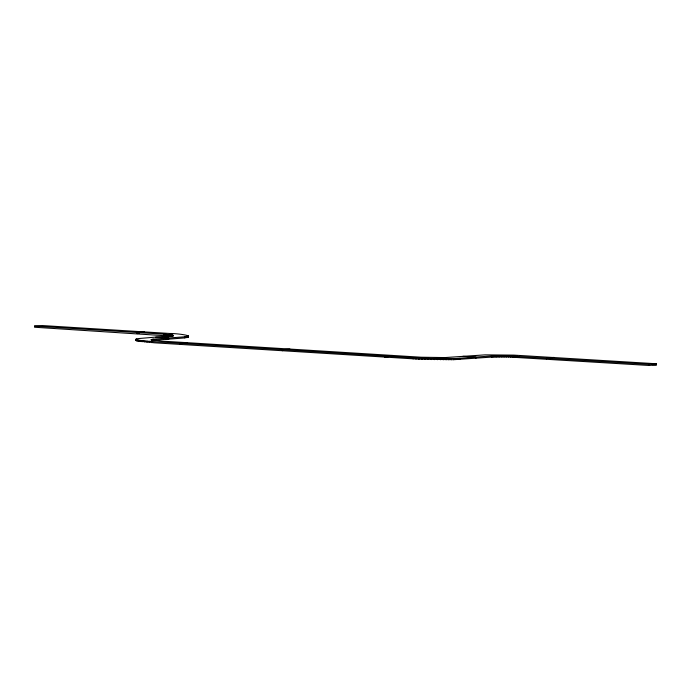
<?xml version="1.0" encoding="UTF-8"?>
<svg xmlns="http://www.w3.org/2000/svg" width="691" height="691" viewBox="0 0 691 691"><rect width="100%" height="100%" fill="white"/><g stroke="black" fill="none" stroke-linecap="round" stroke-linejoin="round"><path stroke-width="1.04" d="M34.585 326.1L34.55 327.232L172.603 336.232L172.629 335.1L165.59 334.28L34.585 326.1L42.116 325.539L170.236 333.511C172.586 333.183 199.388 335.593 183.625 338.011L153.264 340.283L153.29 339.16L184.73 336.802L188.574 336.025M153.29 339.16L150.975 339.73L162.091 341.129L421.268 357.23L445.056 357.567L485.073 354.863L513.802 355.114L656.45 363.768L656.415 364.9L648.884 365.461L508.481 356.979L492.562 357.022L453.745 359.674L418.927 359.19L154.257 342.796L136.17 340.663L136.222 338.987L137.518 338.659L173.545 335.567L172.629 335.1M136.688 340.862L136.714 339.739L135.946 339.35M137.449 341.06L137.483 339.937L136.714 339.739M138.468 341.259L138.502 340.136L137.483 339.937M139.729 341.466L139.763 340.343L138.502 340.136M141.223 341.674L141.249 340.542L139.763 340.343M142.933 341.872L142.968 340.749L141.249 340.542M144.86 342.071L144.894 340.948L142.968 340.749M146.984 342.261L147.019 341.138L144.894 340.948M149.291 342.451L149.325 341.328L147.019 341.138M151.415 340.542L151.45 339.419M151.77 342.632L151.795 341.509L149.325 341.328M151.882 340.447L151.916 339.324M152.495 340.361L152.521 339.238M164.095 335.299L164.121 334.168M165.564 335.403L165.59 334.28M166.928 335.515L166.963 334.392M168.198 335.627L168.224 334.504M169.338 335.748L169.373 334.625M170.357 335.869L170.392 334.746M171.247 335.99L171.282 334.867M171.999 336.111L172.024 334.988M173.061 336.353L173.087 335.221M179.988 344.394L180.014 343.272L187.555 342.71M184.696 337.925L184.73 336.802M185.948 337.795L185.983 336.664M186.976 337.649L187.002 336.517M187.753 337.493L187.779 336.362M188.272 337.32L188.323 335.645M282.377 350.769L282.403 349.646L289.944 349.085M413.106 358.897L413.14 357.774L151.795 341.509M415.973 359.044L416.008 357.921L413.14 357.774M418.927 359.19L418.962 358.059L416.008 357.921M421.951 359.311L421.985 358.188L418.962 358.059M425.025 359.424L425.06 358.301L421.985 358.188M428.126 359.527L428.161 358.396L425.06 358.301M431.236 359.605L431.262 358.482L456 358.482L492.588 355.9L506.676 355.813L648.909 364.338L656.45 363.768M434.328 359.674L434.354 358.551M437.377 359.726L437.412 358.603M440.374 359.761L440.4 358.638M443.285 359.778L443.32 358.655M446.101 359.778L446.136 358.655M448.796 359.761L448.83 358.638M451.353 359.726L451.378 358.603M453.745 359.674L453.78 358.551M455.974 359.605L456 358.482M458.003 359.527L458.038 358.404M459.817 359.432L459.843 358.301M475.9 358.24L475.926 357.109L462.927 356.306M491.448 357.083L491.482 355.96M492.562 357.022L492.588 355.9M493.771 356.971L493.806 355.848M495.093 356.936L495.127 355.813M496.518 356.901L496.553 355.779M498.038 356.884L498.073 355.761M499.636 356.876L499.671 355.753M501.312 356.876L501.346 355.753M503.048 356.884L503.074 355.761M504.827 356.901L504.862 355.779M506.641 356.936L506.676 355.813M508.481 356.979L508.516 355.848M510.329 357.022L510.355 355.9M512.169 357.083L512.204 355.96M514 357.152L514.035 356.02M515.797 357.221L515.832 356.098M517.55 357.307L517.585 356.185M519.261 357.402L519.287 356.271M546.495 359.087L546.529 357.964L554.061 357.402M648.884 365.461L648.909 364.338M136.222 338.987L136.17 340.663M135.92 340.292L136.706 339.946M144.505 331.913L136.973 332.475L136.939 333.598L139.09 333.442M392.333 355.45L384.792 356.012L384.766 357.143L387.997 356.901M428.161 358.396L431.262 358.482M652.149 364.632L656.415 364.9M155.76 337.191L168.768 337.994L168.734 339.126L165.728 338.935"/></g></svg>
